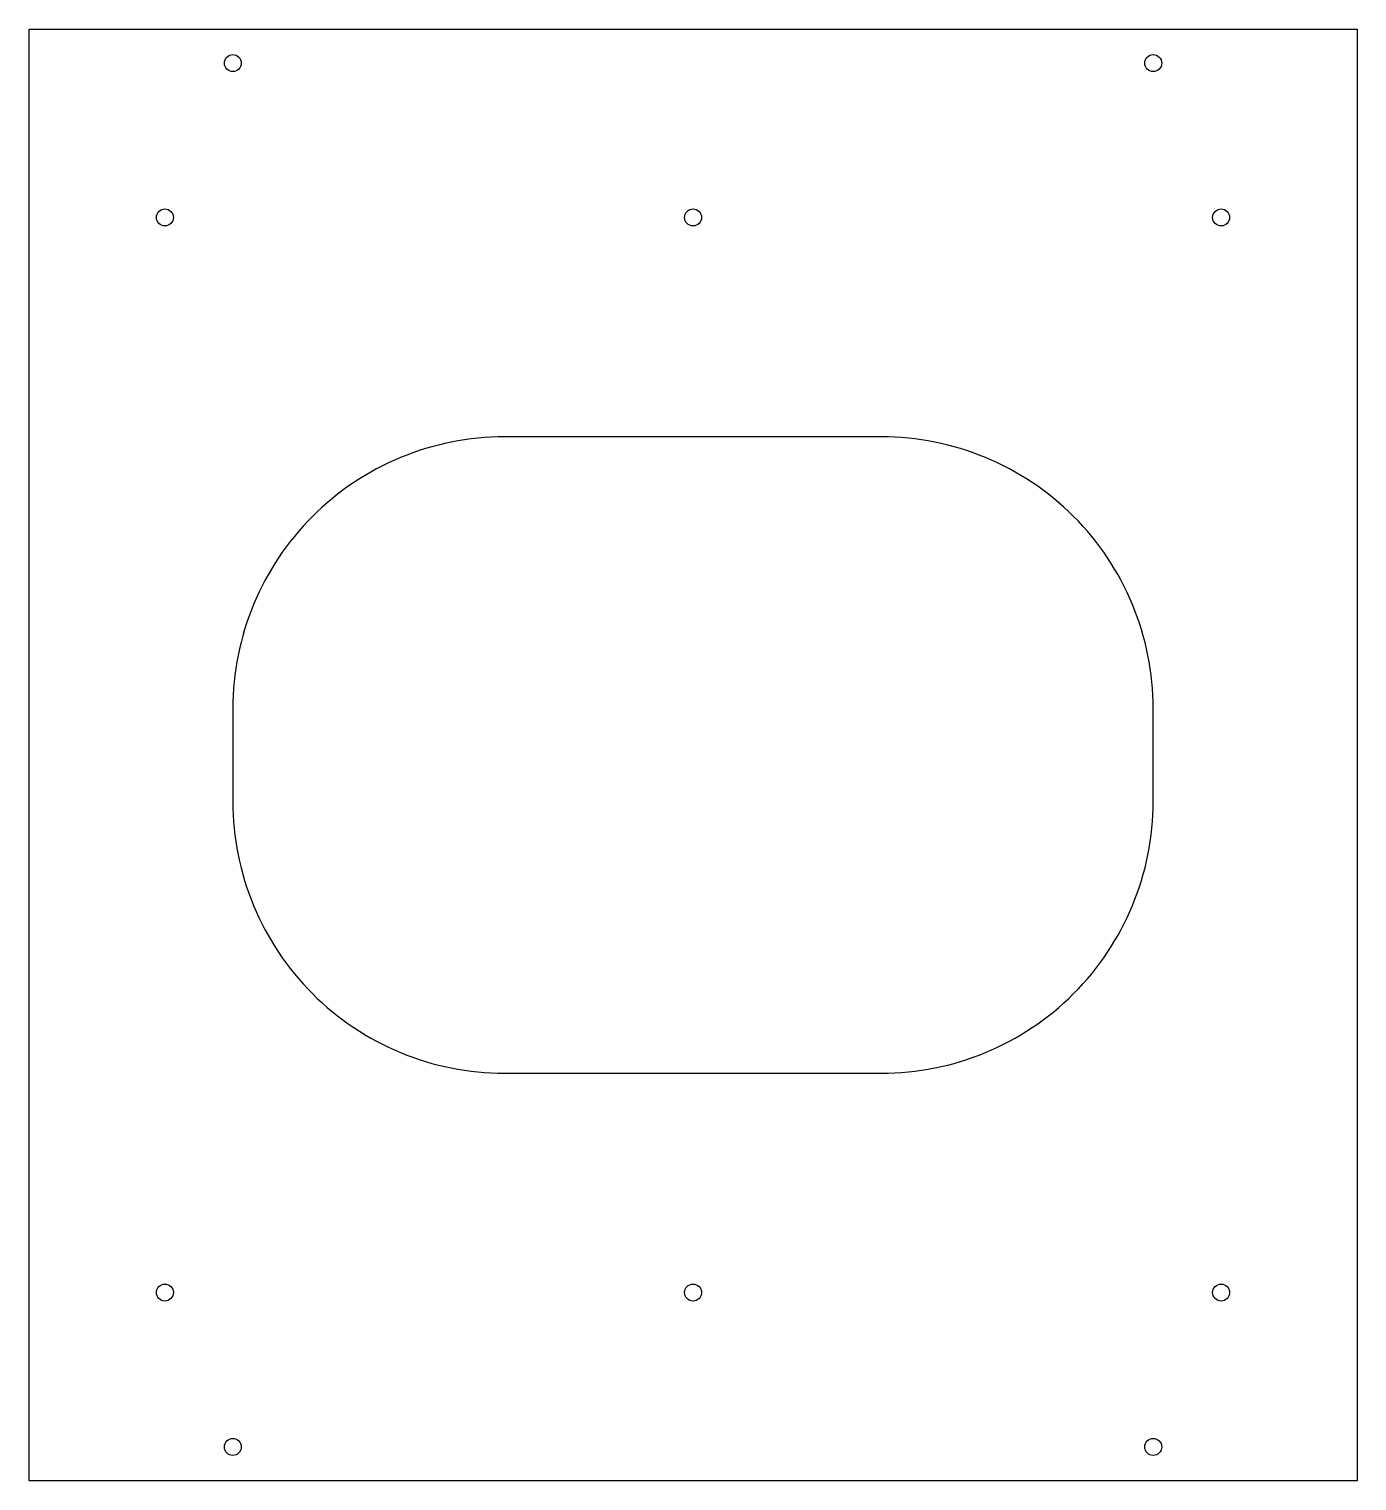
# Model space of a CAD drawing. Header units: inches. Extents: x 0 to 9.8, y -7.4 to 3.3.
import ezdxf

# ---------------------------------------------------------------- set-up
doc = ezdxf.new("R2010")
doc.units = ezdxf.units.IN
doc.layers.get('0').update_dxf_attribs({"linetype": 'CONTINUOUS'})

msp = doc.modelspace()

# ---------------------------------------------------------------- linework, layer by layer
msp.add_lwpolyline([(9.774, 3.261), (9.774, -7.422), (0, -7.422), (0, 3.261)], close=True)
msp.add_lwpolyline([(6.274, 0.261), (3.5, 0.261, 0.414214), (1.5, -1.739), (1.5, -2.422, 0.414214), (3.5, -4.422), (6.274, -4.422, 0.414214), (8.274, -2.422), (8.274, -1.739, 0.414214)], format="xyb", close=True)
for centre in [(1.5, 3.011), (8.274, 3.011), (1, 1.875), (4.887, 1.875), (8.774, 1.875), (1, -6.036), (4.887, -6.036), (8.774, -6.036), (1.5, -7.172), (8.274, -7.172)]:
    msp.add_circle(centre, 0.0625)

doc.saveas('drawing.dxf')
